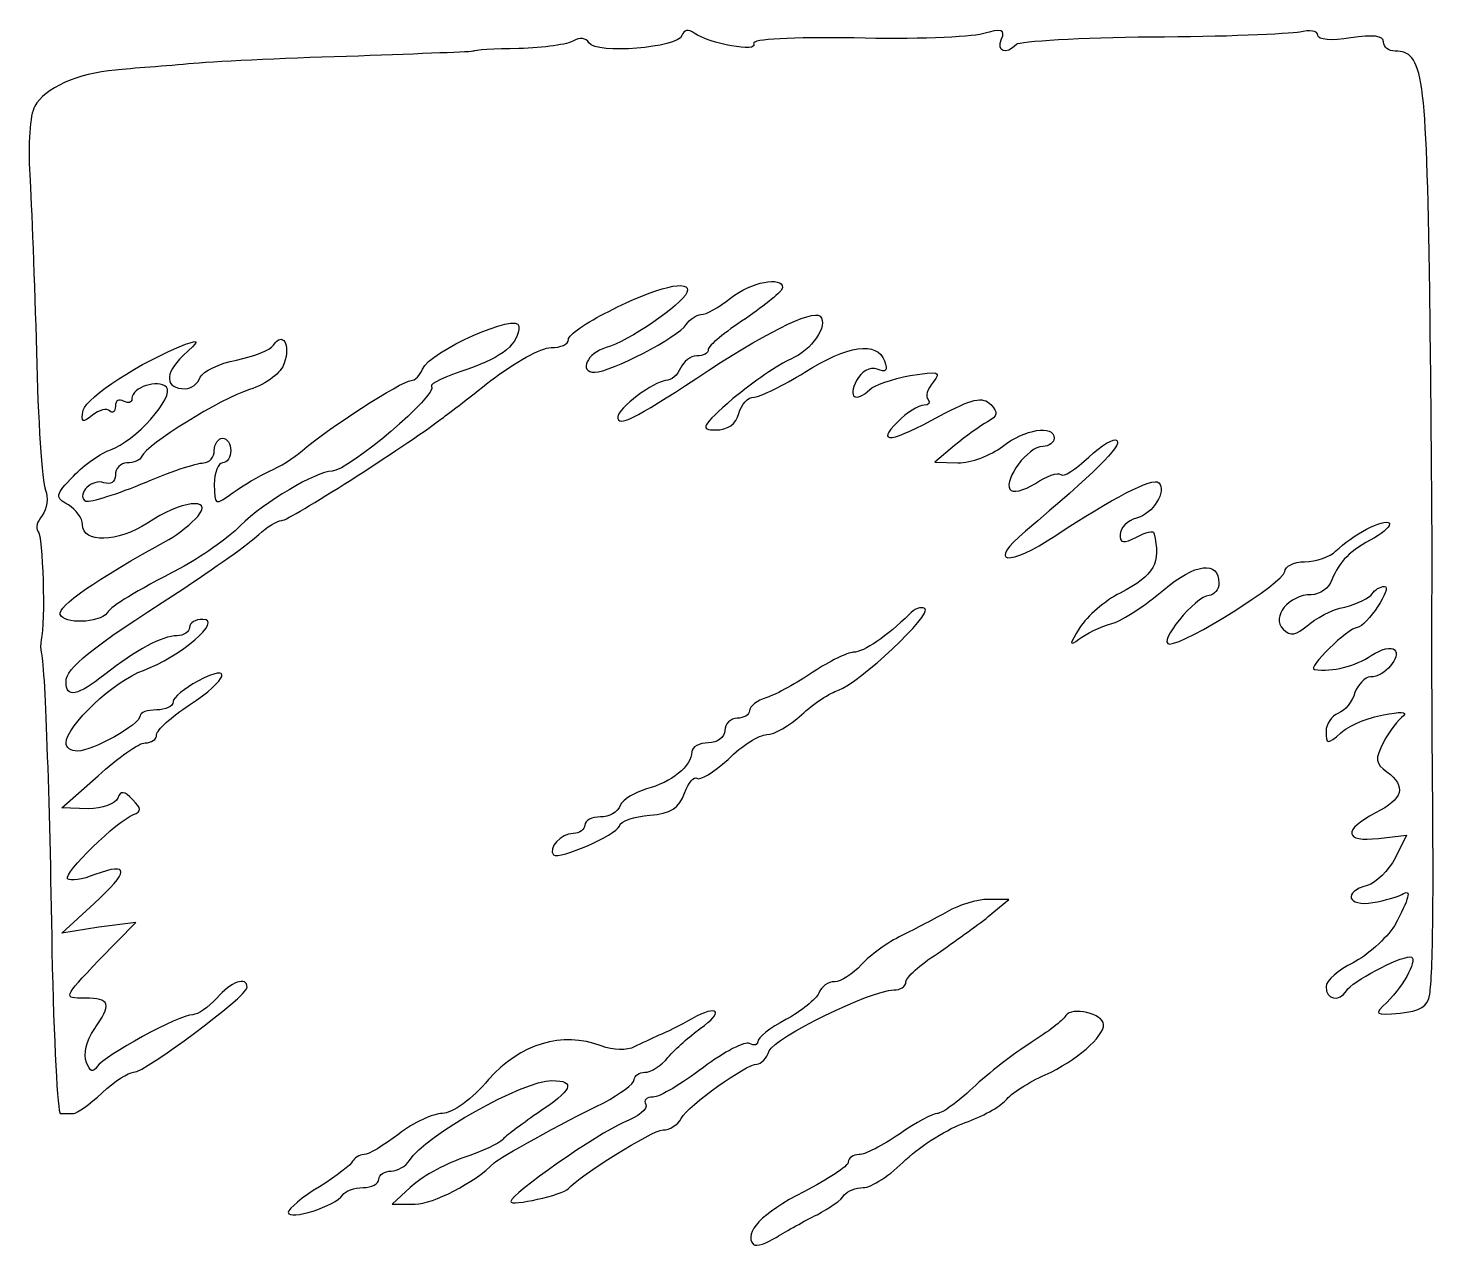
# Model space of a CAD drawing. Extents: x 0 to 69.4, y 0 to 30.3.
# Drawn here: x 43.464 to 46.428, y 16.436 to 19.005 of the extents above; entities that cross this region are included whole.
import ezdxf

# ---------------------------------------------------------------- set-up
doc = ezdxf.new("R2010")
doc.units = 0
doc.header["$MEASUREMENT"] = 0
doc.layers.get('0').update_dxf_attribs({"linetype": 'CONTINUOUS'})

msp = doc.modelspace()

# ---------------------------------------------------------------- linework, layer by layer
at = {"color": 0, "linetype": 'CONTINUOUS'}
for p, q in [((44.8426, 18.9892), (44.8426, 18.9892)), ((44.4989, 18.3764), (44.4989, 18.3764)), ((45.4172, 18.1247), (45.3756, 18.09)), ((45.3756, 18.09), (45.4242, 18.0882)), ((45.3217, 17.7687), (45.3217, 17.7687)), ((43.5354, 17.3608), (43.6118, 17.4286)), ((43.591, 17.3592), (43.5354, 17.3608)), ((46.3111, 17.2967), (46.3701, 17.3036)), ((46.3701, 17.3036), (46.3458, 17.255)), ((43.5354, 17.0969), (43.6032, 17.1594)), ((45.4883, 17.1317), (45.5318, 17.1682)), ((45.5318, 17.1682), (45.4883, 17.1682)), ((45.4015, 17.1421), (45.4015, 17.1421)), ((43.6136, 17.1092), (43.5354, 17.0969)), ((43.6136, 17.0397), (43.6917, 17.1196)), ((43.6917, 17.1196), (43.6136, 17.1092)), ((45.6515, 16.9233), (45.6515, 16.9233)), ((44.8633, 16.9164), (44.8633, 16.9164)), ((44.2697, 16.5606), (44.2315, 16.5258)), ((44.2315, 16.5258), (44.2801, 16.5258))]:
    msp.add_line(p, q, dxfattribs=at)
for points in [[(44.8686, 18.9943), (44.8564, 19.0031), (44.8461, 19.0012), (44.8426, 18.9892)], [(44.9936, 18.9718), (45.0057, 18.9526), (44.8981, 18.9718), (44.8686, 18.9943)], [(45.5161, 18.9822), (45.5249, 19.0012), (45.5161, 19.0047), (45.4763, 18.9926)], [(46.1446, 18.9961), (46.1219, 18.9926), (45.9814, 18.9857), (45.8321, 18.9857)], [(46.1828, 18.9892), (46.1828, 18.9996), (46.1654, 19.0012), (46.1446, 18.9961)], [(44.6151, 18.9787), (44.6031, 18.97), (44.551, 18.9631), (44.4989, 18.9614)], [(44.6464, 18.9735), (44.6412, 18.9839), (44.6256, 18.9857), (44.6151, 18.9787)], [(44.8426, 18.9892), (44.8339, 18.9631), (44.6621, 18.9492), (44.6464, 18.9735)], [(45.2054, 18.9839), (45.0769, 18.9857), (44.9883, 18.9822), (44.9936, 18.9718)], [(45.4763, 18.9926), (45.4501, 18.9857), (45.3286, 18.9804), (45.2054, 18.9839)], [(45.5474, 18.97), (45.5249, 18.9475), (45.5057, 18.9544), (45.5161, 18.9822)], [(45.8321, 18.9857), (45.6828, 18.9839), (45.5543, 18.9769), (45.5474, 18.97)], [(46.2522, 18.9839), (46.2122, 18.9769), (46.1828, 18.9804), (46.1828, 18.9892)], [(46.3215, 18.9753), (46.3215, 18.9892), (46.299, 18.9908), (46.2522, 18.9839)], [(46.3458, 18.9561), (46.3319, 18.9561), (46.3215, 18.9649), (46.3215, 18.9753)], [(44.1604, 18.9457), (44.0267, 18.9422), (43.8706, 18.9353), (43.8132, 18.9301)], [(44.4033, 18.9561), (44.4033, 18.9544), (44.294, 18.951), (44.1604, 18.9457)], [(44.4989, 18.9614), (44.4468, 18.9614), (44.4033, 18.9579), (44.4033, 18.9561)], [(46.4187, 18.4493), (46.4118, 18.911), (46.4049, 18.9561), (46.3458, 18.9561)], [(43.6483, 18.9162), (43.5685, 18.9093), (43.499, 18.8781), (43.4782, 18.8399)], [(43.8132, 18.9301), (43.756, 18.9249), (43.6813, 18.9197), (43.6483, 18.9162)], [(43.4782, 18.8399), (43.4678, 18.8225), (43.4643, 18.7582), (43.4678, 18.6958)], [(43.4678, 18.6958), (43.4712, 18.6333), (43.4782, 18.4667), (43.4817, 18.3225)], [(44.6881, 18.4076), (44.7888, 18.4597), (44.8651, 18.4771), (44.8531, 18.4475)], [(44.945, 18.4354), (44.9883, 18.4701), (45.0543, 18.4822), (45.0543, 18.4579)], [(44.8531, 18.4475), (44.8426, 18.4215), (44.7281, 18.3433), (44.6829, 18.3312)], [(44.8825, 18.4007), (44.8929, 18.4007), (44.9207, 18.4162), (44.945, 18.4354)], [(45.0543, 18.4579), (45.0543, 18.4493), (45.0179, 18.4215), (44.9763, 18.3919)], [(46.424, 17.8365), (46.424, 17.9233), (46.4222, 18.1976), (46.4187, 18.4493)], [(44.2958, 18.2861), (44.3097, 18.3225), (44.4989, 18.4076), (44.4989, 18.3764)], [(44.6031, 18.3486), (44.6031, 18.3572), (44.6412, 18.385), (44.6881, 18.4076)], [(44.8737, 18.2669), (45.0126, 18.359), (45.1168, 18.4128), (45.1342, 18.3972)], [(44.4989, 18.3764), (44.4989, 18.3399), (44.4642, 18.3104), (44.3912, 18.2861)], [(44.6586, 18.2792), (44.6915, 18.2792), (44.8357, 18.3537), (44.8513, 18.3799)], [(44.8513, 18.3799), (44.8582, 18.3903), (44.8737, 18.4007), (44.8825, 18.4007)], [(44.9763, 18.3919), (44.9328, 18.3642), (44.8981, 18.3347), (44.8981, 18.3278)], [(45.1342, 18.3972), (45.1515, 18.3781), (45.1168, 18.326), (45.0717, 18.3069)], [(43.7958, 18.3382), (43.8271, 18.3486), (43.8254, 18.3468), (43.7907, 18.3139)], [(43.9815, 18.3364), (44.0007, 18.366), (44.0181, 18.3382), (44.0042, 18.2982)], [(44.5665, 18.3312), (44.5874, 18.3312), (44.6031, 18.3382), (44.6031, 18.3486)], [(45.1013, 18.2792), (45.1915, 18.3364), (45.254, 18.3451), (45.2696, 18.3035)], [(43.4817, 18.3225), (43.4851, 18.1803), (43.4938, 18.0483), (43.5007, 18.031)], [(43.5806, 18.1993), (43.5875, 18.2271), (43.7021, 18.3017), (43.7958, 18.3382)], [(43.7907, 18.3139), (43.7507, 18.2757), (43.7525, 18.2444), (43.7958, 18.2444)], [(43.9035, 18.3051), (43.9399, 18.3121), (43.9746, 18.326), (43.9815, 18.3364)], [(44.4399, 18.2618), (44.4901, 18.3), (44.5457, 18.3312), (44.5665, 18.3312)], [(44.6829, 18.3312), (44.6429, 18.3208), (44.6239, 18.2792), (44.6586, 18.2792)], [(44.8737, 18.3139), (44.8599, 18.3139), (44.8461, 18.3017), (44.8392, 18.2878)], [(44.8981, 18.3278), (44.8981, 18.319), (44.8876, 18.3139), (44.8737, 18.3139)], [(43.8271, 18.2687), (43.8324, 18.2808), (43.8671, 18.2982), (43.9035, 18.3051)], [(44.0042, 18.2982), (43.9989, 18.2792), (43.9676, 18.2549), (43.9313, 18.2426)], [(44.2715, 18.2618), (44.2801, 18.2618), (44.2906, 18.2722), (44.2958, 18.2861)], [(44.3912, 18.2861), (44.3444, 18.2704), (44.3097, 18.2549), (44.3149, 18.2496)], [(44.8392, 18.2878), (44.8339, 18.2739), (44.82, 18.2618), (44.8079, 18.2618)], [(45.0717, 18.3069), (45.0474, 18.2965), (44.9918, 18.2583), (44.9501, 18.2236)], [(45.254, 18.2861), (45.2383, 18.2912), (45.221, 18.2808), (45.2106, 18.2618)], [(45.2696, 18.3035), (45.2765, 18.2826), (45.2731, 18.2774), (45.254, 18.2861)], [(43.756, 18.2479), (43.7386, 18.2653), (43.6831, 18.2479), (43.6831, 18.2236)], [(43.7958, 18.2444), (43.8081, 18.2444), (43.8219, 18.2549), (43.8271, 18.2687)], [(44.0424, 18.1143), (44.0892, 18.156), (44.2524, 18.2618), (44.2715, 18.2618)], [(44.334, 18.1803), (44.3444, 18.1872), (44.3912, 18.2236), (44.4399, 18.2618)], [(44.7072, 18.1854), (44.7072, 18.1629), (44.7419, 18.1803), (44.8737, 18.2669)], [(44.8079, 18.2618), (44.7836, 18.26), (44.7072, 18.2028), (44.7072, 18.1854)], [(44.9953, 18.2271), (45.0075, 18.2271), (45.0561, 18.2514), (45.1013, 18.2792)], [(45.2106, 18.2618), (45.1915, 18.2253), (45.2089, 18.215), (45.2383, 18.2426)], [(45.2383, 18.2426), (45.2471, 18.2514), (45.2853, 18.2653), (45.3235, 18.2722)], [(45.3235, 18.2722), (45.3842, 18.2826), (45.3894, 18.2808), (45.3721, 18.2583)], [(45.3721, 18.2583), (45.3599, 18.2444), (45.3547, 18.2271), (45.3617, 18.2219)], [(43.6379, 18.116), (43.6882, 18.1317), (43.775, 18.2287), (43.756, 18.2479)], [(43.9313, 18.2426), (43.8688, 18.2236), (43.7143, 18.1264), (43.7039, 18.1021)], [(44.3149, 18.2496), (44.3306, 18.234), (44.1396, 18.0708), (44.1049, 18.0708)], [(44.9624, 18.1924), (44.9675, 18.2115), (44.9814, 18.2271), (44.9953, 18.2271)], [(45.386, 18.1872), (45.4536, 18.2236), (45.4763, 18.2287), (45.4936, 18.2115)], [(43.5997, 18.1889), (43.5789, 18.1715), (43.5754, 18.1733), (43.5806, 18.1993)], [(43.6361, 18.1976), (43.631, 18.2046), (43.6136, 18.1993), (43.5997, 18.1889)], [(43.6483, 18.2081), (43.6483, 18.1958), (43.6431, 18.1924), (43.6361, 18.1976)], [(43.6657, 18.2185), (43.6569, 18.2236), (43.6483, 18.2201), (43.6483, 18.2081)], [(43.6831, 18.2236), (43.6831, 18.215), (43.6761, 18.2132), (43.6657, 18.2185)], [(44.9501, 18.2236), (44.8842, 18.1664), (44.879, 18.1576), (44.9138, 18.1576)], [(45.3529, 18.2097), (45.3408, 18.2097), (45.3165, 18.1942), (45.2974, 18.175)], [(45.3617, 18.2219), (45.3668, 18.215), (45.3633, 18.2097), (45.3529, 18.2097)], [(45.4936, 18.2115), (45.5092, 18.1942), (45.5092, 18.1872), (45.4867, 18.175)], [(43.9989, 17.9667), (44.0146, 17.9667), (44.2593, 18.1229), (44.334, 18.1803)], [(44.9138, 18.1576), (44.9381, 18.1576), (44.9571, 18.1699), (44.9624, 18.1924)], [(45.2974, 18.175), (45.2487, 18.1264), (45.2853, 18.1317), (45.386, 18.1872)], [(45.4867, 18.175), (45.471, 18.1664), (45.4397, 18.1437), (45.4172, 18.1247)], [(45.5179, 18.1229), (45.5647, 18.1594), (45.6272, 18.1699), (45.6272, 18.1403)], [(43.8567, 18.1143), (43.8567, 18.1282), (43.8653, 18.1403), (43.874, 18.1403)], [(43.874, 18.1403), (43.8844, 18.1403), (43.8914, 18.1282), (43.8914, 18.1143)], [(45.7592, 18.1351), (45.7714, 18.1247), (45.7106, 18.0657), (45.5665, 17.9442)], [(45.6272, 18.1403), (45.6272, 18.1317), (45.6168, 18.1229), (45.6029, 18.1229)], [(45.7001, 18.1004), (45.7263, 18.1247), (45.754, 18.1421), (45.7592, 18.1351)], [(43.5597, 18.0604), (43.5824, 18.0847), (43.6188, 18.109), (43.6379, 18.116)], [(43.834, 18.0882), (43.8462, 18.0882), (43.8567, 18.1004), (43.8567, 18.1143)], [(43.8914, 18.1143), (43.8914, 18.1004), (43.8844, 18.0882), (43.874, 18.0882)], [(43.9729, 18.0708), (43.9938, 18.0796), (44.025, 18.0986), (44.0424, 18.1143)], [(45.4242, 18.0882), (45.4519, 18.0882), (45.4936, 18.1039), (45.5179, 18.1229)], [(45.6029, 18.1229), (45.5717, 18.1229), (45.5214, 18.0535), (45.5335, 18.0326)], [(43.6726, 18.0882), (43.6587, 18.0882), (43.6483, 18.0761), (43.6483, 18.0622)], [(43.7039, 18.1021), (43.7004, 18.0935), (43.6865, 18.0882), (43.6726, 18.0882)], [(43.7021, 18.0431), (43.7611, 18.0692), (43.8201, 18.0882), (43.834, 18.0882)], [(43.874, 18.0882), (43.8653, 18.0882), (43.8567, 18.0674), (43.8567, 18.0431)], [(45.6411, 18.0639), (45.6464, 18.0569), (45.6724, 18.0743), (45.7001, 18.1004)], [(43.5493, 17.9997), (43.5199, 18.0153), (43.5215, 18.0206), (43.5597, 18.0604)], [(43.624, 18.0465), (43.5997, 18.0553), (43.5667, 18.024), (43.584, 18.0083)], [(43.6483, 18.0622), (43.6483, 18.0483), (43.6379, 18.0414), (43.624, 18.0465)], [(43.8965, 18.0257), (43.9174, 18.0414), (43.9521, 18.0604), (43.9729, 18.0708)], [(44.1049, 18.0708), (44.0718, 18.0708), (43.9607, 18.0049), (43.9121, 17.9562)], [(45.5874, 18.0449), (45.6117, 18.0604), (45.6342, 18.0692), (45.6411, 18.0639)], [(45.6307, 17.9354), (45.7487, 18.0136), (45.8356, 18.0587), (45.8476, 18.0465)], [(45.8476, 18.0465), (45.865, 18.0292), (45.8356, 17.9806), (45.8008, 17.9719)], [(43.5007, 18.031), (43.5076, 18.0153), (43.5042, 17.991), (43.4938, 17.9771)], [(43.584, 18.0083), (43.5893, 18.0032), (43.6414, 18.0187), (43.7021, 18.0431)], [(43.8219, 17.9754), (43.8567, 18.0171), (43.7854, 18.0083), (43.716, 17.9615)], [(43.8567, 18.0431), (43.8567, 17.9979), (43.8583, 17.9979), (43.8965, 18.0257)], [(45.5335, 18.0326), (45.5388, 18.024), (45.5631, 18.0292), (45.5874, 18.0449)], [(43.5789, 17.9581), (43.5789, 17.9719), (43.565, 17.9893), (43.5493, 17.9997)], [(43.4938, 17.9771), (43.4833, 17.965), (43.4799, 17.9511), (43.4851, 17.9442)], [(43.716, 17.9615), (43.6535, 17.9199), (43.5789, 17.9181), (43.5789, 17.9581)], [(43.7611, 17.9268), (43.7819, 17.9389), (43.8097, 17.9615), (43.8219, 17.9754)], [(43.9503, 17.9372), (43.9676, 17.9528), (43.9885, 17.9667), (43.9989, 17.9667)], [(45.8008, 17.9719), (45.7818, 17.9667), (45.7661, 17.9511), (45.7661, 17.9372)], [(46.221, 17.9025), (46.2539, 17.9354), (46.3233, 17.9719), (46.3338, 17.9615)], [(46.3338, 17.9615), (46.3372, 17.9562), (46.3233, 17.9424), (46.3025, 17.9303)], [(43.4851, 17.9442), (43.4956, 17.9354), (43.5007, 17.7514), (43.4921, 17.715)], [(43.7803, 17.8157), (43.8567, 17.866), (43.9329, 17.9199), (43.9503, 17.9372)], [(43.9121, 17.9562), (43.8844, 17.9285), (43.8271, 17.8886), (43.7854, 17.866)], [(45.5665, 17.9442), (45.4832, 17.8747), (45.53, 17.8678), (45.6307, 17.9354)], [(45.8372, 17.9407), (45.8529, 17.8764), (45.839, 17.8521), (45.7661, 17.8139)], [(45.7661, 17.9372), (45.7661, 17.9181), (45.7731, 17.9181), (45.8008, 17.9319)], [(45.8008, 17.9319), (45.8199, 17.9424), (45.8372, 17.9458), (45.8372, 17.9407)], [(46.3025, 17.9303), (46.2504, 17.9042), (46.2279, 17.8799), (46.2122, 17.8417)], [(43.5319, 17.7687), (43.5268, 17.7861), (43.6032, 17.84), (43.7611, 17.9268)], [(46.155, 17.8799), (46.1793, 17.8799), (46.2088, 17.8903), (46.221, 17.9025)], [(45.8581, 17.8208), (45.924, 17.8764), (45.9744, 17.8833), (45.9744, 17.8347)], [(46.1133, 17.859), (46.1133, 17.8694), (46.1324, 17.8799), (46.155, 17.8799)], [(43.7854, 17.866), (43.6882, 17.8157), (43.6414, 17.7879), (43.631, 17.7722)], [(45.8703, 17.7064), (45.905, 17.7064), (46.1115, 17.8365), (46.1133, 17.859)], [(46.2122, 17.8417), (46.2071, 17.8243), (46.1862, 17.8104), (46.1689, 17.8104)], [(43.5442, 17.6265), (43.5442, 17.656), (43.5944, 17.696), (43.7803, 17.8157)], [(45.7661, 17.8139), (45.7349, 17.7983), (45.6967, 17.7653), (45.6811, 17.7411)], [(45.7487, 17.7497), (45.7731, 17.7567), (45.8217, 17.7896), (45.8581, 17.8208)], [(45.9744, 17.8347), (45.9744, 17.8208), (45.964, 17.8104), (45.9536, 17.8087)], [(46.1689, 17.8104), (46.1219, 17.8104), (46.0838, 17.7636), (46.1099, 17.7376)], [(46.24, 17.7844), (46.2661, 17.7914), (46.2921, 17.8035), (46.2972, 17.8122)], [(46.3233, 17.8278), (46.3424, 17.8278), (46.2851, 17.7428), (46.2661, 17.7411)], [(46.2972, 17.8122), (46.3025, 17.8208), (46.3146, 17.8278), (46.3233, 17.8278)], [(46.424, 17.4893), (46.424, 17.5953), (46.4222, 17.7514), (46.424, 17.8365)], [(45.1724, 17.6092), (45.2158, 17.6231), (45.3721, 17.7706), (45.3547, 17.781)], [(45.3547, 17.781), (45.346, 17.7861), (45.3321, 17.781), (45.3217, 17.7687)], [(45.9536, 17.8087), (45.9258, 17.8087), (45.8425, 17.7064), (45.8703, 17.7064)], [(46.1601, 17.7446), (46.1775, 17.7601), (46.2122, 17.7792), (46.24, 17.7844)], [(43.631, 17.7722), (43.6136, 17.7497), (43.5389, 17.7481), (43.5319, 17.7687)], [(43.7074, 17.6508), (43.7837, 17.6786), (43.8775, 17.7583), (43.8324, 17.7583)], [(43.8324, 17.7583), (43.8167, 17.7583), (43.8046, 17.7514), (43.8046, 17.7411)], [(45.3217, 17.7687), (45.2749, 17.7237), (45.2263, 17.689), (45.2036, 17.689)], [(45.6793, 17.7168), (45.6932, 17.7272), (45.7244, 17.7428), (45.7487, 17.7497)], [(43.7785, 17.7237), (43.7472, 17.7237), (43.6917, 17.6942), (43.6257, 17.6421)], [(43.8046, 17.7411), (43.8046, 17.7324), (43.7924, 17.7237), (43.7785, 17.7237)], [(45.6811, 17.7411), (45.6585, 17.7046), (45.6585, 17.7011), (45.6793, 17.7168)], [(46.1099, 17.7376), (46.1254, 17.7219), (46.1376, 17.7254), (46.1601, 17.7446)], [(46.2661, 17.7411), (46.2469, 17.7411), (46.1585, 17.6543), (46.1758, 17.6525)], [(43.4921, 17.715), (43.4903, 17.7064), (43.4903, 17.6942), (43.4921, 17.689)], [(46.3442, 17.6942), (46.3597, 17.6803), (46.3233, 17.6369), (46.2937, 17.6369)], [(46.2956, 17.6821), (46.3164, 17.696), (46.3389, 17.7011), (46.3442, 17.6942)], [(43.4921, 17.689), (43.499, 17.6699), (43.5094, 17.3886), (43.5146, 17.0587)], [(43.8046, 17.5779), (43.8861, 17.6317), (43.8983, 17.6682), (43.8219, 17.6282)], [(45.2036, 17.689), (45.1915, 17.689), (45.1533, 17.6699), (45.1186, 17.6474)], [(46.1758, 17.6525), (46.214, 17.6474), (46.2608, 17.6594), (46.2956, 17.6821)], [(43.5442, 17.4981), (43.5442, 17.5328), (43.6465, 17.63), (43.7074, 17.6508)], [(43.6257, 17.6421), (43.5685, 17.5969), (43.5442, 17.5918), (43.5442, 17.6265)], [(45.1186, 17.6474), (45.0856, 17.6247), (45.0422, 17.6004), (45.0214, 17.5935)], [(46.2937, 17.6369), (46.2817, 17.6369), (46.2678, 17.6212), (46.2608, 17.6039)], [(43.8219, 17.6282), (43.7942, 17.6126), (43.7699, 17.5935), (43.7699, 17.5849)], [(45.0943, 17.5571), (45.1203, 17.5814), (45.155, 17.6039), (45.1724, 17.6092)], [(46.2608, 17.6039), (46.2557, 17.5849), (46.24, 17.5657), (46.2261, 17.5606)], [(43.7699, 17.5849), (43.7699, 17.5744), (43.7542, 17.5675), (43.7351, 17.5675)], [(43.7351, 17.5154), (43.7351, 17.524), (43.7664, 17.5536), (43.8046, 17.5779)], [(45.0214, 17.5935), (45.0006, 17.5883), (44.9849, 17.5744), (44.9849, 17.5657)], [(43.7004, 17.5553), (43.7004, 17.5362), (43.5997, 17.4807), (43.5685, 17.4807)], [(43.7351, 17.5675), (43.716, 17.5675), (43.7004, 17.5622), (43.7004, 17.5553)], [(44.9589, 17.5501), (44.945, 17.5501), (44.9328, 17.5379), (44.9328, 17.524)], [(44.9849, 17.5657), (44.9849, 17.5571), (44.9728, 17.5501), (44.9589, 17.5501)], [(45.0214, 17.5154), (45.0369, 17.5154), (45.07, 17.5344), (45.0943, 17.5571)], [(46.2261, 17.5606), (46.2122, 17.5553), (46.2001, 17.5379), (46.2001, 17.5224)], [(46.2314, 17.5189), (46.2469, 17.5344), (46.2886, 17.5518), (46.3215, 17.5571)], [(46.3215, 17.5571), (46.3546, 17.564), (46.3736, 17.564), (46.3632, 17.5553)], [(46.3632, 17.5553), (46.3528, 17.5483), (46.3338, 17.5224), (46.3215, 17.4997)], [(43.7108, 17.4981), (43.7247, 17.4981), (43.7351, 17.505), (43.7351, 17.5154)], [(44.9328, 17.524), (44.9328, 17.5101), (44.9172, 17.4981), (44.8981, 17.4981)], [(44.9397, 17.4633), (44.9693, 17.4928), (45.0057, 17.5154), (45.0214, 17.5154)], [(46.2001, 17.5224), (46.2001, 17.4946), (46.2036, 17.4946), (46.2314, 17.5189)], [(43.5685, 17.4807), (43.5546, 17.4807), (43.5442, 17.4876), (43.5442, 17.4981)], [(43.6118, 17.4286), (43.6535, 17.4668), (43.6986, 17.4981), (43.7108, 17.4981)], [(44.8981, 17.4981), (44.879, 17.4981), (44.8633, 17.4893), (44.8633, 17.4789)], [(46.3215, 17.4997), (46.3025, 17.4633), (46.3042, 17.4546), (46.3285, 17.4372)], [(46.4187, 16.9685), (46.4257, 17.0067), (46.4275, 17.189), (46.424, 17.4893)], [(44.8633, 17.4789), (44.8633, 17.4494), (44.82, 17.4147), (44.7679, 17.4008)], [(44.8737, 17.4233), (44.8807, 17.4182), (44.9085, 17.4356), (44.9397, 17.4633)], [(44.8478, 17.3921), (44.8564, 17.4147), (44.8686, 17.4286), (44.8737, 17.4233)], [(46.3285, 17.4372), (46.3701, 17.406), (46.3632, 17.38), (46.3042, 17.3504)], [(43.6847, 17.3782), (43.6674, 17.3974), (43.6587, 17.3974), (43.6535, 17.3817)], [(44.7679, 17.4008), (44.7436, 17.3939), (44.7176, 17.3782), (44.7124, 17.3661)], [(43.6535, 17.3817), (43.6483, 17.3696), (43.6206, 17.3592), (43.591, 17.3592)], [(43.6865, 17.3469), (43.7039, 17.3539), (43.7039, 17.3592), (43.6847, 17.3782)], [(44.7124, 17.3661), (44.7072, 17.3522), (44.6881, 17.3418), (44.6707, 17.3418)], [(44.7749, 17.3453), (44.8183, 17.3487), (44.8374, 17.3608), (44.8478, 17.3921)], [(43.5476, 17.2115), (43.5372, 17.2219), (43.6535, 17.3349), (43.6865, 17.3469)], [(44.6707, 17.3418), (44.6533, 17.3418), (44.6378, 17.3349), (44.6378, 17.3244)], [(44.7107, 17.3226), (44.7124, 17.3331), (44.7419, 17.3435), (44.7749, 17.3453)], [(46.3042, 17.3504), (46.2349, 17.314), (46.2383, 17.2879), (46.3111, 17.2967)], [(44.6135, 17.3071), (44.5874, 17.3071), (44.5596, 17.2758), (44.5718, 17.2619)], [(44.5718, 17.2619), (44.5839, 17.2515), (44.7037, 17.3036), (44.7107, 17.3226)], [(44.6378, 17.3244), (44.6378, 17.3157), (44.6274, 17.3071), (44.6135, 17.3071)], [(43.6032, 17.1594), (43.6778, 17.2272), (43.6796, 17.2481), (43.6049, 17.2203)], [(46.3458, 17.255), (46.3319, 17.2289), (46.306, 17.2029), (46.2868, 17.1976)], [(43.6049, 17.2203), (43.5789, 17.2099), (43.5528, 17.2064), (43.5476, 17.2115)], [(46.2868, 17.1976), (46.2349, 17.1837), (46.2453, 17.1525), (46.299, 17.1612)], [(46.3597, 17.1786), (46.3824, 17.1925), (46.3754, 17.1699), (46.3442, 17.1126)], [(45.4883, 17.1682), (45.464, 17.1682), (45.4258, 17.156), (45.4015, 17.1421)], [(46.299, 17.1612), (46.325, 17.1664), (46.3511, 17.1733), (46.3597, 17.1786)], [(45.4015, 17.1421), (45.3772, 17.1282), (45.3339, 17.1057), (45.3061, 17.0918)], [(45.3807, 17.0536), (45.4154, 17.0779), (45.464, 17.1126), (45.4883, 17.1317)], [(46.3442, 17.1126), (46.3268, 17.0849), (46.2868, 17.0501), (46.2574, 17.0344)], [(45.3061, 17.0918), (45.2765, 17.0779), (45.2383, 17.0501), (45.221, 17.031)], [(43.5146, 17.0587), (43.5181, 16.8712), (43.5268, 16.7168), (43.5319, 16.7168)], [(43.584, 16.9599), (43.5372, 16.9599), (43.5372, 16.9599), (43.6136, 17.0397)], [(45.3147, 16.9946), (45.3147, 17.0032), (45.3443, 17.031), (45.3807, 17.0536)], [(46.2435, 16.9754), (46.2539, 16.9946), (46.3528, 17.0467), (46.3771, 17.0467)], [(46.3771, 17.0467), (46.3963, 17.0467), (46.3667, 16.9893), (46.3285, 16.9511)], [(45.221, 17.031), (45.2019, 17.0101), (45.1776, 16.9946), (45.1638, 16.9946)], [(46.2574, 17.0344), (46.2261, 17.0206), (46.2001, 16.9962), (46.2001, 16.9842)], [(43.6865, 16.8036), (43.7108, 16.8036), (43.9243, 16.9633), (43.926, 16.9824)], [(43.926, 16.9824), (43.926, 17.0067), (43.8914, 16.9946), (43.8618, 16.9599)], [(45.1638, 16.9946), (45.1515, 16.9946), (45.136, 16.9842), (45.1307, 16.9703)], [(45.2888, 16.9772), (45.3026, 16.9772), (45.3147, 16.9842), (45.3147, 16.9946)], [(46.2001, 16.9842), (46.2001, 16.9564), (46.2279, 16.9511), (46.2435, 16.9754)], [(43.6032, 16.8939), (43.6414, 16.9476), (43.6379, 16.9599), (43.584, 16.9599)], [(43.8618, 16.9599), (43.8444, 16.9407), (43.8219, 16.9251), (43.8115, 16.9251)], [(45.0265, 16.8487), (45.0369, 16.8765), (45.2418, 16.9772), (45.2888, 16.9772)], [(45.1307, 16.9703), (45.1256, 16.9581), (45.0943, 16.9321), (45.0612, 16.9147)], [(46.3285, 16.9511), (46.3007, 16.9251), (46.3025, 16.9233), (46.3562, 16.9286)], [(46.3562, 16.9286), (46.3979, 16.9321), (46.4153, 16.9425), (46.4187, 16.9685)], [(43.8115, 16.9251), (43.7837, 16.9251), (43.624, 16.8383), (43.6101, 16.8157)], [(44.8807, 16.8956), (44.9328, 16.9321), (44.9189, 16.9476), (44.8633, 16.9164)], [(45.6515, 16.9233), (45.6464, 16.9129), (45.6133, 16.8886), (45.5786, 16.8661)], [(45.7314, 16.9043), (45.7314, 16.9268), (45.6638, 16.9425), (45.6515, 16.9233)], [(43.5875, 16.8244), (43.5806, 16.8418), (43.5875, 16.8712), (43.6032, 16.8939)], [(44.6725, 16.8592), (44.5892, 16.8904), (44.5024, 16.8643), (44.4346, 16.7881)], [(44.8633, 16.9164), (44.8392, 16.9025), (44.8079, 16.8869), (44.794, 16.8817)], [(44.8131, 16.8349), (44.8287, 16.8539), (44.8599, 16.88), (44.8807, 16.8956)], [(45.0612, 16.9147), (45.0283, 16.8974), (45.0022, 16.8765), (45.0022, 16.8678)], [(45.6082, 16.7985), (45.6742, 16.8279), (45.7314, 16.8782), (45.7314, 16.9043)], [(44.794, 16.8817), (44.7801, 16.8747), (44.7558, 16.8643), (44.7419, 16.8574)], [(44.9849, 16.8643), (44.9763, 16.8696), (44.9311, 16.8469), (44.8876, 16.814)], [(45.0022, 16.8678), (45.0022, 16.8608), (44.9953, 16.8592), (44.9849, 16.8643)], [(45.5786, 16.8661), (45.5422, 16.8435), (45.4883, 16.8019), (45.4554, 16.7707)], [(44.7419, 16.8574), (44.7281, 16.8487), (44.6968, 16.8504), (44.6725, 16.8592)], [(44.7644, 16.8036), (44.7767, 16.8036), (44.7992, 16.8175), (44.8131, 16.8349)], [(45.0006, 16.821), (45.0092, 16.821), (45.0214, 16.8331), (45.0265, 16.8487)], [(43.6101, 16.8157), (43.6014, 16.8019), (43.5944, 16.8053), (43.5875, 16.8244)], [(43.6206, 16.7603), (43.6465, 16.7846), (43.6761, 16.8036), (43.6865, 16.8036)], [(44.7419, 16.7881), (44.7419, 16.7967), (44.7524, 16.8036), (44.7644, 16.8036)], [(44.8876, 16.814), (44.8426, 16.7793), (44.7957, 16.7515), (44.7818, 16.7515)], [(44.8408, 16.7064), (44.8564, 16.7342), (44.9779, 16.821), (45.0006, 16.821)], [(44.2681, 16.6179), (44.301, 16.67), (44.5075, 16.7862), (44.5683, 16.7862)], [(44.4346, 16.7881), (44.4017, 16.7481), (44.3583, 16.7168), (44.3375, 16.7168)], [(44.5683, 16.7862), (44.6204, 16.7862), (44.6117, 16.7654), (44.5371, 16.7168)], [(44.6776, 16.7394), (44.7124, 16.7585), (44.7419, 16.7793), (44.7419, 16.7881)], [(45.5249, 16.7446), (45.5353, 16.7585), (45.5735, 16.7828), (45.6082, 16.7985)], [(43.5597, 16.7168), (43.5667, 16.7168), (43.5944, 16.736), (43.6206, 16.7603)], [(44.7818, 16.7515), (44.7679, 16.7515), (44.761, 16.7446), (44.7662, 16.736)], [(45.4554, 16.7707), (45.4242, 16.7411), (45.3911, 16.7168), (45.3807, 16.7168)], [(45.4397, 16.6978), (45.4744, 16.7099), (45.5126, 16.7307), (45.5249, 16.7446)], [(43.5319, 16.7168), (43.5389, 16.7168), (43.5511, 16.7168), (43.5597, 16.7168)], [(44.3375, 16.7168), (44.3183, 16.7168), (44.2767, 16.6978), (44.2454, 16.6735)], [(44.4468, 16.6126), (44.4572, 16.6231), (44.5874, 16.696), (44.6776, 16.7394)], [(44.5371, 16.7168), (44.5024, 16.6925), (44.4693, 16.6682), (44.4642, 16.6612)], [(44.7662, 16.736), (44.7714, 16.7272), (44.7506, 16.7099), (44.7193, 16.6978)], [(45.3807, 16.7168), (45.3721, 16.7168), (45.3356, 16.6978), (45.3008, 16.6735)], [(44.7193, 16.6978), (44.6656, 16.6751), (44.4815, 16.5467), (44.4815, 16.5311)], [(44.8026, 16.6821), (44.8165, 16.6821), (44.8339, 16.6925), (44.8408, 16.7064)], [(45.3147, 16.6196), (45.3478, 16.6508), (45.405, 16.6856), (45.4397, 16.6978)], [(44.2454, 16.6735), (44.2142, 16.6492), (44.1813, 16.63), (44.1725, 16.63)], [(44.4642, 16.6612), (44.4589, 16.6543), (44.4207, 16.6369), (44.3808, 16.6231)], [(44.6031, 16.5589), (44.6256, 16.5849), (44.7801, 16.6821), (44.8026, 16.6821)], [(45.3008, 16.6735), (45.2661, 16.6492), (45.2279, 16.63), (45.2158, 16.63)], [(44.1725, 16.63), (44.1621, 16.63), (44.1517, 16.6231), (44.1482, 16.6161)], [(45.2158, 16.63), (45.2036, 16.63), (45.1932, 16.6231), (45.1932, 16.6144)], [(44.1482, 16.6161), (44.1465, 16.6092), (44.1135, 16.5849), (44.0787, 16.5624)], [(44.2037, 16.5779), (44.2037, 16.5883), (44.216, 16.5953), (44.2299, 16.5953)], [(44.2299, 16.5953), (44.2419, 16.5953), (44.2611, 16.6057), (44.2681, 16.6179)], [(44.3808, 16.6231), (44.341, 16.6092), (44.2906, 16.5814), (44.2697, 16.5606)], [(44.2801, 16.5258), (44.3183, 16.5258), (44.4051, 16.571), (44.4468, 16.6126)], [(45.1932, 16.6144), (45.1932, 16.6057), (45.1499, 16.5779), (45.0994, 16.5519)], [(45.2244, 16.5606), (45.2418, 16.5606), (45.2818, 16.5867), (45.3147, 16.6196)], [(44.1708, 16.5606), (44.1882, 16.5606), (44.2037, 16.5693), (44.2037, 16.5779)], [(44.0787, 16.5624), (44.0424, 16.5415), (44.0128, 16.5154), (44.0128, 16.5085)], [(44.0128, 16.5085), (44.0128, 16.4894), (44.1135, 16.5224), (44.1274, 16.545)], [(44.1274, 16.545), (44.1326, 16.5536), (44.1517, 16.5606), (44.1708, 16.5606)], [(44.4815, 16.5311), (44.4815, 16.5207), (44.5926, 16.545), (44.6031, 16.5589)], [(45.0994, 16.5519), (45.011, 16.5068), (44.971, 16.4651), (44.9936, 16.4408)], [(45.1272, 16.5033), (45.1533, 16.5172), (45.1793, 16.5346), (45.1846, 16.545)], [(45.1846, 16.545), (45.1915, 16.5536), (45.2089, 16.5606), (45.2244, 16.5606)], [(45.0422, 16.4564), (45.0631, 16.4686), (45.1013, 16.4911), (45.1272, 16.5033)], [(44.9936, 16.4408), (44.9987, 16.4356), (45.0214, 16.4425), (45.0422, 16.4564)]]:
    msp.add_open_spline(points, degree=3, dxfattribs=at)

doc.saveas('drawing.dxf')
